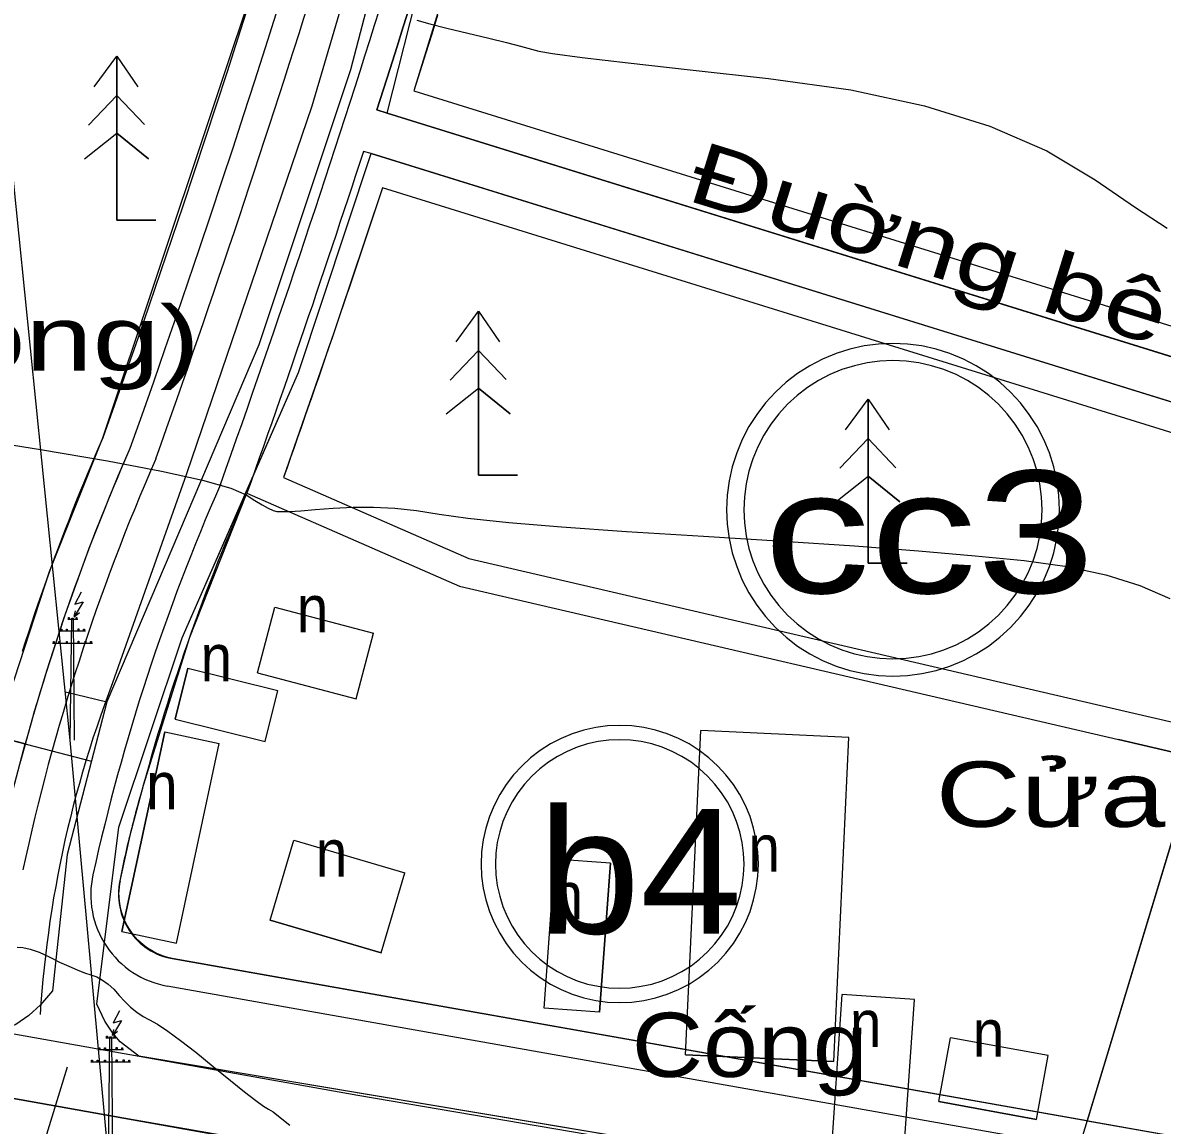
# Model space of a CAD drawing. Header units: metres. Extents: x 532950 to 537618, y 1849954 to 1853119.
# Drawn here: x 535438.9 to 535561.7, y 1851634.3 to 1851753.2 of the extents above; entities that cross this region are included whole.
import ezdxf

# ---------------------------------------------------------------- set-up
doc = ezdxf.new("R2010")
doc.units = ezdxf.units.M
doc.header["$LTSCALE"] = 3.1
for name, color, linetype, lineweight in [('11', 7, 'Continuous', 13), ('36', 7, 'Continuous', 13), ('48', 7, 'Continuous', 13), ('50', 7, 'Continuous', 13), ('52', 7, 'Continuous', 13), ('53', 7, 'Continuous', 13), ('55', 7, 'Continuous', 13), ('58', 7, 'Continuous', 13), ('6', 7, 'Continuous', 13), ('9', 7, 'Continuous', 13)]:
    doc.layers.add(name, color=color, linetype=linetype, lineweight=lineweight)

msp = doc.modelspace()

# ---------------------------------------------------------------- linework, layer by layer
at = {"layer": '11'}
for points in [[(535488.75, 1851807.7), (535470.06, 1851744.22), (535456.52, 1851704.54), (535448.57, 1851682), (535448.12, 1851680.81), (535447.68, 1851679.62), (535447.26, 1851678.43), (535446.85, 1851677.23), (535446.45, 1851676.03), (535446.06, 1851674.82), (535445.69, 1851673.61), (535445.33, 1851672.39), (535444.98, 1851671.17), (535444.64, 1851669.95), (535444.32, 1851668.73), (535444.01, 1851667.5), (535443.71, 1851666.27), (535443.43, 1851665.03), (535443.16, 1851663.79), (535442.9, 1851662.55), (535442.66, 1851661.31), (535442.43, 1851660.06), (535442.21, 1851658.81), (535442.01, 1851657.56), (535441.81, 1851656.31), (535441.64, 1851655.05), (535441.47, 1851653.8), (535441.32, 1851652.54), (535441.18, 1851651.28), (535441.06, 1851650.02), (535440.94, 1851648.75), (535440.84, 1851647.49), (535440.76, 1851646.23)], [(534746.73, 1851755.99), (534939.8, 1851726.76), (535222.45, 1851682.6), (535475.02, 1851637.55), (536031.43, 1851542.89)], [(535443.67, 1851640.56), (535381.81, 1851438.99), (535371.55, 1851412.45)]]:
    msp.add_lwpolyline(points, dxfattribs=at)
at = {"layer": '36'}
for points in [[(535436.95, 1851679.25), (535441.76, 1851694.01), (535447.51, 1851708.43), (535464.91, 1851760.56)], [(535463.21, 1851755.14), (535462.06, 1851751.53), (535460.9, 1851747.92), (535459.73, 1851744.31), (535458.55, 1851740.71), (535457.36, 1851737.11), (535456.17, 1851733.51), (535454.96, 1851729.92), (535453.74, 1851726.33)], [(535453.74, 1851726.33), (535452.51, 1851722.74), (535451.28, 1851719.16), (535450.03, 1851715.58), (535448.77, 1851712), (535447.51, 1851708.43), (535447.08, 1851707.45), (535446.66, 1851706.46), (535446.24, 1851705.48), (535445.83, 1851704.49), (535445.42, 1851703.5), (535445.01, 1851702.51), (535444.61, 1851701.52), (535444.22, 1851700.52), (535443.83, 1851699.52), (535443.44, 1851698.53), (535443.06, 1851697.52), (535442.68, 1851696.52), (535442.31, 1851695.52), (535441.94, 1851694.51), (535441.57, 1851693.51), (535441.21, 1851692.5), (535440.86, 1851691.49), (535440.51, 1851690.48), (535440.16, 1851689.46), (535439.82, 1851688.45), (535439.48, 1851687.43), (535439.15, 1851686.41), (535438.82, 1851685.39)]]:
    msp.add_lwpolyline(points, dxfattribs=at)
at = {"layer": '48'}
msp.add_lwpolyline([(535620.06, 1851696.06), (535571.14, 1851711.26), (535570.32, 1851706.64), (535477.65, 1851735.4), (535472.41, 1851719.75), (535466.99, 1851704.17), (535486.98, 1851695.42), (535557.75, 1851678.97), (535566.3, 1851676.98), (535611.17, 1851663.74)], close=True, dxfattribs=at)
msp.add_lwpolyline([(535570.32, 1851706.64), (535477.65, 1851735.4), (535477.29, 1851734.32), (535476.94, 1851733.24), (535476.58, 1851732.16), (535476.22, 1851731.08), (535475.86, 1851730), (535475.5, 1851728.92), (535475.14, 1851727.84), (535474.78, 1851726.76), (535474.42, 1851725.68), (535474.06, 1851724.6), (535473.69, 1851723.53), (535473.33, 1851722.45), (535472.96, 1851721.37), (535472.6, 1851720.29), (535472.23, 1851719.21), (535471.86, 1851718.14), (535471.49, 1851717.06), (535471.12, 1851715.98), (535470.75, 1851714.91), (535470.38, 1851713.83), (535470.01, 1851712.76), (535469.63, 1851711.68), (535469.26, 1851710.61), (535468.88, 1851709.53), (535468.51, 1851708.46), (535468.13, 1851707.39), (535467.75, 1851706.31), (535467.37, 1851705.24), (535466.99, 1851704.17), (535486.98, 1851695.42), (535557.75, 1851678.97), (535566.3, 1851676.98)], dxfattribs=at)
at = {"layer": '50'}
for points in [[(535463.04, 1851702.45), (535485.98, 1851692.42), (535557.03, 1851675.9), (535565.49, 1851673.93), (535553.64, 1851634.79), (535454.99, 1851652.27), (535454.38, 1851652.42), (535453.79, 1851652.62), (535453.22, 1851652.87), (535452.68, 1851653.18), (535452.16, 1851653.52), (535451.68, 1851653.91), (535451.23, 1851654.34), (535450.82, 1851654.81), (535450.45, 1851655.32), (535450.13, 1851655.85), (535449.85, 1851656.41), (535449.62, 1851656.99), (535449.45, 1851657.58), (535449.33, 1851658.19), (535449.26, 1851658.81), (535449.24, 1851659.44), (535449.28, 1851660.06), (535449.37, 1851660.67), (535450.52, 1851665.86), (535451.91, 1851670.99), (535456.89, 1851686.93), (535463.04, 1851702.45)], [(535427.89, 1851657.07), (535428.48, 1851656.99), (535429.07, 1851656.96), (535429.67, 1851656.98), (535430.26, 1851657.06), (535430.84, 1851657.18), (535431.41, 1851657.35), (535431.97, 1851657.57), (535432.5, 1851657.84), (535433.01, 1851658.15), (535433.49, 1851658.5), (535433.94, 1851658.9), (535434.35, 1851659.32), (535434.73, 1851659.79), (535435.06, 1851660.28), (535435.35, 1851660.8), (535435.6, 1851661.34), (535435.8, 1851661.9), (535435.95, 1851662.48), (535437.45, 1851668.98), (535439.13, 1851675.44), (535421, 1851680.15), (535418.09, 1851658.79), (535423.48, 1851657.85)]]:
    msp.add_lwpolyline(points, close=True, dxfattribs=at)
at = {"layer": '52'}
msp.add_line((535454.46, 1851649.32), (535651.78, 1851614.36), dxfattribs=at)
for centre, radius, start, end in [((534132.42, 1852176.53), 1402.05, 340.39828, 344.91925), ((534132.42, 1852176.53), 1409.55, 340.3874, 344.91925), ((535667.1, 1851612.5), 233.49, 156.3496, 167.7989), ((535667.1, 1851612.5), 225.99, 156.283, 167.5242), ((535456.21, 1851659.16), 10, 167.5242, 259.9549)]:
    msp.add_arc(centre, radius, start, end, dxfattribs=at)
at = {"layer": '53'}
msp.add_line((535454.99, 1851652.27), (535652.3, 1851617.32), dxfattribs=at)
for points in [[(535466.18, 1851754.13), (535465.03, 1851750.51), (535463.87, 1851746.89), (535462.69, 1851743.27), (535461.51, 1851739.66), (535460.32, 1851736.04), (535459.12, 1851732.44), (535457.91, 1851728.83), (535456.68, 1851725.23), (535455.45, 1851721.63), (535454.21, 1851718.04), (535452.96, 1851714.45), (535451.7, 1851710.86), (535450.43, 1851707.27), (535449.78, 1851705.78), (535449.14, 1851704.29), (535448.52, 1851702.79), (535447.9, 1851701.28), (535447.3, 1851699.77), (535446.7, 1851698.26), (535446.12, 1851696.74), (535445.55, 1851695.22), (535444.98, 1851693.69), (535444.43, 1851692.17), (535443.89, 1851690.63), (535443.35, 1851689.1), (535442.83, 1851687.56), (535442.32, 1851686.01), (535441.82, 1851684.47), (535441.33, 1851682.92), (535440.85, 1851681.36), (535440.39, 1851679.8), (535439.93, 1851678.24), (535439.48, 1851676.68), (535439.05, 1851675.11), (535438.62, 1851673.55)], [(535466.18, 1851754.13), (535465.03, 1851750.51), (535463.87, 1851746.89), (535462.69, 1851743.27), (535461.51, 1851739.66), (535460.32, 1851736.04), (535459.12, 1851732.44), (535457.91, 1851728.83), (535456.68, 1851725.23)], [(535456.68, 1851725.23), (535455.45, 1851721.63), (535454.21, 1851718.04), (535452.96, 1851714.45), (535451.7, 1851710.86), (535450.43, 1851707.27), (535449.96, 1851706.21), (535449.5, 1851705.13), (535449.05, 1851704.06), (535448.6, 1851702.98), (535448.16, 1851701.91), (535447.72, 1851700.82), (535447.29, 1851699.74), (535446.86, 1851698.66), (535446.44, 1851697.57), (535446.02, 1851696.48), (535445.61, 1851695.39), (535445.2, 1851694.3), (535444.8, 1851693.2), (535444.41, 1851692.11), (535444.02, 1851691.01), (535443.63, 1851689.91), (535443.25, 1851688.8), (535442.88, 1851687.7), (535442.51, 1851686.59), (535442.15, 1851685.48), (535441.79, 1851684.37), (535441.44, 1851683.26), (535441.1, 1851682.15), (535440.75, 1851681.03), (535440.42, 1851679.92), (535440.09, 1851678.8), (535439.77, 1851677.68), (535439.45, 1851676.56), (535439.13, 1851675.44), (535421, 1851680.15)]]:
    msp.add_lwpolyline(points, dxfattribs=at)
for points in [[(535463.04, 1851702.45), (535485.98, 1851692.42), (535557.03, 1851675.9), (535565.49, 1851673.93), (535553.64, 1851634.79), (535454.99, 1851652.27), (535454.61, 1851652.36), (535454.24, 1851652.46), (535453.87, 1851652.59), (535453.52, 1851652.74), (535453.17, 1851652.9), (535452.83, 1851653.09), (535452.5, 1851653.29), (535452.18, 1851653.51), (535451.87, 1851653.75), (535451.58, 1851654), (535451.3, 1851654.27), (535451.04, 1851654.55), (535450.79, 1851654.85), (535450.56, 1851655.16), (535450.34, 1851655.48), (535450.15, 1851655.81), (535449.97, 1851656.15), (535449.81, 1851656.5), (535449.67, 1851656.86), (535449.54, 1851657.23), (535449.44, 1851657.61), (535449.36, 1851657.98), (535449.3, 1851658.37), (535449.26, 1851658.75), (535449.24, 1851659.14), (535449.24, 1851659.52), (535449.27, 1851659.91), (535449.31, 1851660.29), (535449.37, 1851660.67), (535449.44, 1851661.03), (535449.52, 1851661.39), (535449.59, 1851661.75), (535449.67, 1851662.11), (535449.74, 1851662.47), (535449.82, 1851662.83), (535449.9, 1851663.18), (535449.98, 1851663.54), (535450.06, 1851663.9), (535450.14, 1851664.26), (535450.22, 1851664.61), (535450.31, 1851664.97), (535450.39, 1851665.33), (535450.48, 1851665.68), (535450.57, 1851666.04), (535450.66, 1851666.39), (535450.75, 1851666.75), (535450.84, 1851667.1), (535450.93, 1851667.46), (535451.02, 1851667.81), (535451.12, 1851668.17), (535451.21, 1851668.52), (535451.31, 1851668.88), (535451.41, 1851669.23), (535451.51, 1851669.58), (535451.61, 1851669.93), (535451.71, 1851670.29), (535451.81, 1851670.64), (535451.91, 1851670.99), (535452.22, 1851672.1), (535452.53, 1851673.21), (535452.84, 1851674.32), (535453.17, 1851675.42), (535453.49, 1851676.53), (535453.83, 1851677.63), (535454.17, 1851678.73), (535454.51, 1851679.83), (535454.86, 1851680.93), (535455.22, 1851682.02), (535455.58, 1851683.12), (535455.95, 1851684.21), (535456.32, 1851685.3), (535456.7, 1851686.39), (535457.08, 1851687.47), (535457.47, 1851688.56), (535457.87, 1851689.64), (535458.27, 1851690.72), (535458.67, 1851691.79), (535459.08, 1851692.87), (535459.5, 1851693.94), (535459.92, 1851695.01), (535460.35, 1851696.08), (535460.79, 1851697.15), (535461.23, 1851698.22), (535461.67, 1851699.28), (535462.12, 1851700.34), (535462.58, 1851701.4)], [(535613.36, 1851659.8), (535565.49, 1851673.93), (535553.64, 1851634.79), (535601.68, 1851626.28)]]:
    msp.add_lwpolyline(points, close=True, dxfattribs=at)
msp.add_arc((535456.21, 1851659.16), 7, 167.5242, 259.9549, dxfattribs=at)
at = {"layer": '55'}
for p, q in [((535449.02, 1851749.59), (535449.02, 1851731.92)), ((535445.96, 1851742.15), (535449.02, 1851745.35)), ((535452, 1851742.21), (535449.02, 1851745.35)), ((535445.54, 1851738.52), (535449.02, 1851741.3)), ((535452.43, 1851738.53), (535449.02, 1851741.3)), ((535476.45, 1851739.08), (535582.94, 1851706.03)), ((535449.02, 1851731.92), (535453.22, 1851731.92)), ((535488.02, 1851722.09), (535488.02, 1851704.42)), ((535484.96, 1851714.65), (535488.02, 1851717.85)), ((535491, 1851714.71), (535488.02, 1851717.85)), ((535484.54, 1851711.02), (535488.02, 1851713.8)), ((535491.43, 1851711.03), (535488.02, 1851713.8)), ((535530.02, 1851712.59), (535530.02, 1851694.92)), ((535526.96, 1851705.15), (535530.02, 1851708.35)), ((535533, 1851705.21), (535530.02, 1851708.35)), ((535488.02, 1851704.42), (535492.22, 1851704.42)), ((535526.54, 1851701.52), (535530.02, 1851704.3)), ((535533.43, 1851701.53), (535530.02, 1851704.3)), ((535530.02, 1851694.92), (535534.22, 1851694.92)), ((535444.42, 1851689.18), (535444.57, 1851689.79)), ((535464.19, 1851683.1), (535466.07, 1851690.17)), ((535466.07, 1851690.17), (535476.7, 1851687.35)), ((535443.73, 1851688.86), (535444.81, 1851688.86)), ((535442.92, 1851687.62), (535445.63, 1851687.62)), ((535474.82, 1851680.28), (535476.7, 1851687.35)), ((535442.1, 1851686.28), (535446.38, 1851686.28)), ((535456.67, 1851683.59), (535455.32, 1851678.1)), ((535455.32, 1851678.1), (535456.67, 1851683.59)), ((535456.67, 1851683.59), (535466.38, 1851681.19)), ((535464.19, 1851683.1), (535474.82, 1851680.28)), ((535443.47, 1851681.04), (535447.93, 1851679.95)), ((535465.02, 1851675.7), (535466.38, 1851681.19)), ((535455.32, 1851678.1), (535465.02, 1851675.7)), ((535510.35, 1851641.9), (535511.97, 1851676.86)), ((535527.93, 1851676.12), (535511.97, 1851676.86)), ((535448.12, 1851630.66), (535444, 1851675.81)), ((535448.12, 1851630.66), (535444, 1851675.81)), ((535454.18, 1851676.71), (535449.57, 1851655.18)), ((535449.57, 1851655.18), (535454.18, 1851676.71)), ((535454.18, 1851676.71), (535460.05, 1851675.46)), ((535526.31, 1851641.16), (535527.93, 1851676.12)), ((535455.44, 1851653.92), (535460.05, 1851675.46)), ((535465.56, 1851656.43), (535468.11, 1851665.06)), ((535468.11, 1851665.06), (535480.06, 1851661.53)), ((535495.08, 1851646.92), (535496.25, 1851662.98)), ((535502.23, 1851662.55), (535496.25, 1851662.98)), ((535502.23, 1851662.55), (535501.06, 1851646.49)), ((535501.06, 1851646.49), (535502.23, 1851662.55)), ((535477.51, 1851652.9), (535480.06, 1851661.53)), ((535477.51, 1851652.9), (535465.56, 1851656.43)), ((535465.56, 1851656.43), (535477.51, 1851652.9)), ((535449.57, 1851655.18), (535455.44, 1851653.92)), ((535526.13, 1851632.42), (535527.22, 1851648.38)), ((535535.01, 1851647.85), (535527.22, 1851648.38)), ((535533.92, 1851631.89), (535535.01, 1851647.85)), ((535501.06, 1851646.49), (535495.08, 1851646.92)), ((535447.85, 1851643.71), (535448.93, 1851643.71)), ((535448.54, 1851644.02), (535448.69, 1851644.64)), ((535537.63, 1851636.85), (535538.89, 1851643.74)), ((535549.43, 1851641.82), (535538.89, 1851643.74)), ((535447.03, 1851642.46), (535449.75, 1851642.46)), ((535510.35, 1851641.9), (535526.31, 1851641.16)), ((535526.31, 1851641.16), (535510.35, 1851641.9)), ((535548.18, 1851634.93), (535549.43, 1851641.82)), ((535446.22, 1851641.13), (535450.5, 1851641.13)), ((535537.63, 1851636.85), (535548.18, 1851634.93)), ((535548.18, 1851634.93), (535537.63, 1851636.85))]:
    msp.add_line(p, q, dxfattribs=at)
for points in [[(535444, 1851675.81), (535434.19, 1851772.49), (535426.97, 1851886.96), (535422.86, 1851939.79), (535417.27, 1852005.32)], [(535584.33, 1851710.47), (535478.15, 1851743.46), (535485.58, 1851772.66), (535496.01, 1851817.95)], [(535584.33, 1851710.47), (535478.15, 1851743.46), (535485.58, 1851772.66), (535496.01, 1851817.95)], [(535489.17, 1851811.91), (535479.58, 1851768.63), (535474.21, 1851748.13)], [(535872.41, 1851570.38), (535846.83, 1851574.57), (535821.26, 1851578.76), (535761.35, 1851588.57), (535719.23, 1851595.51), (535674.39, 1851602.91), (535645.41, 1851607.69), (535598.51, 1851616.12), (535550.55, 1851624.74), (535519.05, 1851630.39), (535451.41, 1851641.73), (535449.38, 1851643.3), (535448.59, 1851644.24), (535447.71, 1851645.52), (535446.85, 1851647.37), (535449.25, 1851666.44), (535456.08, 1851686.86), (535462.92, 1851702.5), (535468.6, 1851715.49), (535476.45, 1851739.08), (535582.95, 1851706.02), (535584.42, 1851710.44), (535478.15, 1851743.46), (535485.58, 1851772.66)], [(535481.35, 1851753.46), (535482.77, 1851753.09), (535484.61, 1851752.62), (535486.86, 1851752.07), (535489.13, 1851751.52), (535491.03, 1851751.06), (535492.56, 1851750.67), (535493.72, 1851750.36), (535494.51, 1851750.14), (535495.98, 1851749.88), (535499.2, 1851749.45), (535504.15, 1851748.86), (535510.85, 1851748.11), (535519.29, 1851747.19), (535528.15, 1851745.96), (535536.1, 1851744.25), (535543.15, 1851742.06), (535549.28, 1851739.4), (535554.51, 1851736.26), (535558.84, 1851733.28), (535562.26, 1851731.06)], [(535446.59, 1851746.3), (535449.02, 1851749.59), (535451.29, 1851746.3)], [(535446.59, 1851746.3), (535449.02, 1851749.59), (535451.29, 1851746.3)], [(535453.22, 1851731.92), (535449.02, 1851731.92), (535449.02, 1851749.59)], [(535474.21, 1851748.13), (535464.33, 1851718.48), (535447.93, 1851679.95), (535443.65, 1851663.48), (535442.08, 1851648.79), (535440.78, 1851647.3), (535439.52, 1851646.15), (535438.12, 1851645.17), (535436.74, 1851644.57), (535387.4, 1851653.41), (535339.23, 1851661.8)], [(535445.96, 1851742.15), (535449.02, 1851745.35), (535452, 1851742.21)], [(535445.54, 1851738.52), (535449.02, 1851741.3), (535452.43, 1851738.53)], [(535447.71, 1851645.52), (535446.85, 1851647.37), (535449.25, 1851666.44), (535456.08, 1851686.86), (535468.6, 1851715.49), (535476.45, 1851739.08)], [(535485.59, 1851718.8), (535488.02, 1851722.09), (535490.29, 1851718.8)], [(535485.59, 1851718.8), (535488.02, 1851722.09), (535490.29, 1851718.8)], [(535492.22, 1851704.42), (535488.02, 1851704.42), (535488.02, 1851722.09)], [(535484.96, 1851714.65), (535488.02, 1851717.85), (535491, 1851714.71)], [(535484.54, 1851711.02), (535488.02, 1851713.8), (535491.43, 1851711.03)], [(535527.59, 1851709.3), (535530.02, 1851712.59), (535532.29, 1851709.3)], [(535527.59, 1851709.3), (535530.02, 1851712.59), (535532.29, 1851709.3)], [(535534.22, 1851694.92), (535530.02, 1851694.92), (535530.02, 1851712.59)], [(535433.61, 1851708.32), (535440.79, 1851707.16), (535448, 1851705.94), (535453.82, 1851704.85), (535458.26, 1851703.87), (535461.31, 1851703.02), (535462.98, 1851702.29)], [(535526.96, 1851705.15), (535530.02, 1851708.35), (535533, 1851705.21)], [(535526.54, 1851701.52), (535530.02, 1851704.3), (535533.43, 1851701.53)], [(535462.98, 1851702.29), (535463.9, 1851701.68), (535464.68, 1851701.2), (535465.33, 1851700.84), (535465.86, 1851700.61), (535466.26, 1851700.5), (535466.77, 1851700.48), (535467.63, 1851700.5), (535468.85, 1851700.57), (535470.42, 1851700.69), (535472.35, 1851700.85), (535474.49, 1851700.97), (535476.7, 1851700.97), (535478.98, 1851700.84), (535481.33, 1851700.59), (535483.76, 1851700.21), (535486.87, 1851699.76), (535491.28, 1851699.3), (535496.98, 1851698.82), (535503.98, 1851698.32), (535512.28, 1851697.81), (535520.81, 1851697.29), (535528.54, 1851696.77), (535535.45, 1851696.25), (535541.55, 1851695.72), (535546.83, 1851695.2), (535551.47, 1851694.56), (535555.64, 1851693.66), (535559.33, 1851692.51), (535562.54, 1851691.12)], [(535372.48, 1851698.37), (535371.25, 1851689.92), (535405.71, 1851683.46), (535421, 1851680.15), (535446.28, 1851673.58)], [(535445.19, 1851691.78), (535444.51, 1851690.48), (535445.4, 1851690.75), (535444.42, 1851689.14), (535444.98, 1851689.58)], [(535444, 1851675.81), (535444.16, 1851688.97), (535444.33, 1851688.97), (535444.43, 1851675.81)], [(535551.4, 1851627.37), (535565.49, 1851673.93), (535613.36, 1851659.8), (535598.92, 1851618.43)], [(535551.4, 1851627.37), (535565.49, 1851673.93), (535613.36, 1851659.8), (535598.92, 1851618.43), (535598.51, 1851616.12)], [(535510.33, 1851624.65), (535464.26, 1851632.48), (535377.73, 1851647.94), (535313.32, 1851659.28)], [(535313.32, 1851659.28), (535377.73, 1851647.94), (535464.26, 1851632.48), (535510.33, 1851624.65), (535656.19, 1851598.45)], [(535438.26, 1851653.5), (535438.9, 1851653.48), (535439.69, 1851653.3), (535440.64, 1851652.96), (535441.73, 1851652.45), (535442.84, 1851651.9), (535443.85, 1851651.44), (535444.75, 1851651.06), (535445.54, 1851650.75), (535446.22, 1851650.53), (535446.85, 1851650.3), (535447.47, 1851649.96), (535448.08, 1851649.51), (535448.68, 1851648.96), (535449.28, 1851648.3), (535449.88, 1851647.63), (535450.51, 1851647.02), (535451.17, 1851646.5), (535451.85, 1851646.04), (535452.56, 1851645.66), (535453.42, 1851645.19), (535454.53, 1851644.45), (535455.9, 1851643.44), (535457.53, 1851642.17), (535459.42, 1851640.64), (535461.28, 1851639.12), (535462.8, 1851637.9), (535463.99, 1851636.98), (535464.85, 1851636.36), (535465.38, 1851636.04), (535465.88, 1851635.73), (535466.64, 1851635.15), (535467.67, 1851634.29)], [(535449.31, 1851646.62), (535448.63, 1851645.33), (535449.52, 1851645.59), (535448.54, 1851643.99), (535449.09, 1851644.43)], [(535645.41, 1851607.69), (535519.57, 1851630.3), (535451.41, 1851641.73), (535449.38, 1851643.3), (535448.59, 1851644.24), (535447.71, 1851645.52)], [(535448.12, 1851630.66), (535448.27, 1851643.82), (535448.45, 1851643.82), (535448.55, 1851630.66)], [(535421, 1851640.21), (535447.68, 1851635.44), (535487.29, 1851628.56), (535518.13, 1851623.25), (535560.72, 1851615.6), (535602.91, 1851608.02), (535656.19, 1851598.45), (535677.99, 1851594.94), (535703.37, 1851590.85), (535718.17, 1851588.47), (535750.56, 1851583.25), (535790.94, 1851576.65), (535831.32, 1851570.05), (535859.32, 1851565.39), (535887.31, 1851560.73)]]:
    msp.add_lwpolyline(points, dxfattribs=at)
for points in [[(535443.8, 1851688.87), (535443.8, 1851689.07), (535443.88, 1851689.07), (535443.88, 1851688.87)], [(535444.63, 1851688.87), (535444.63, 1851689.07), (535444.72, 1851689.07), (535444.72, 1851688.87)], [(535442.99, 1851687.61), (535442.99, 1851687.81), (535443.08, 1851687.81), (535443.08, 1851687.61)], [(535443.58, 1851687.61), (535443.58, 1851687.81), (535443.67, 1851687.81), (535443.67, 1851687.61)], [(535444.84, 1851687.63), (535444.84, 1851687.83), (535444.93, 1851687.83), (535444.93, 1851687.63)], [(535445.43, 1851687.61), (535445.43, 1851687.81), (535445.52, 1851687.81), (535445.52, 1851687.61)], [(535442.18, 1851686.28), (535442.18, 1851686.48), (535442.27, 1851686.48), (535442.27, 1851686.28)], [(535442.77, 1851686.28), (535442.77, 1851686.48), (535442.86, 1851686.48), (535442.86, 1851686.28)], [(535443.58, 1851686.28), (535443.58, 1851686.48), (535443.67, 1851686.48), (535443.67, 1851686.28)], [(535444.84, 1851686.29), (535444.84, 1851686.49), (535444.93, 1851686.49), (535444.93, 1851686.29)], [(535445.6, 1851686.29), (535445.6, 1851686.49), (535445.69, 1851686.49), (535445.69, 1851686.29)], [(535446.19, 1851686.28), (535446.19, 1851686.48), (535446.28, 1851686.48), (535446.28, 1851686.28)], [(535447.91, 1851643.72), (535447.91, 1851643.92), (535448, 1851643.92), (535448, 1851643.72)], [(535448.75, 1851643.72), (535448.75, 1851643.92), (535448.84, 1851643.92), (535448.84, 1851643.72)], [(535447.11, 1851642.46), (535447.11, 1851642.66), (535447.2, 1851642.66), (535447.2, 1851642.46)], [(535447.7, 1851642.46), (535447.7, 1851642.66), (535447.79, 1851642.66), (535447.79, 1851642.46)], [(535448.96, 1851642.47), (535448.96, 1851642.67), (535449.05, 1851642.67), (535449.05, 1851642.47)], [(535449.55, 1851642.46), (535449.55, 1851642.66), (535449.64, 1851642.66), (535449.64, 1851642.46)], [(535446.3, 1851641.13), (535446.3, 1851641.33), (535446.39, 1851641.33), (535446.39, 1851641.13)], [(535446.89, 1851641.13), (535446.89, 1851641.33), (535446.98, 1851641.33), (535446.98, 1851641.13)], [(535447.7, 1851641.13), (535447.7, 1851641.33), (535447.79, 1851641.33), (535447.79, 1851641.13)], [(535448.96, 1851641.14), (535448.96, 1851641.34), (535449.05, 1851641.34), (535449.05, 1851641.14)], [(535449.72, 1851641.14), (535449.72, 1851641.34), (535449.8, 1851641.34), (535449.8, 1851641.14)], [(535450.31, 1851641.13), (535450.31, 1851641.33), (535450.39, 1851641.33), (535450.39, 1851641.13)]]:
    msp.add_lwpolyline(points, close=True, dxfattribs=at)
at = {"layer": '58'}
msp.add_line((535567.84, 1851710.71), (535476.45, 1851739.08), dxfattribs=at)
for points in [[(535480.61, 1851754.99), (535479.9, 1851752.75), (535479.2, 1851750.52), (535478.49, 1851748.28), (535477.78, 1851746.05), (535477.06, 1851743.82), (535478.15, 1851743.46), (535568.66, 1851715.34), (535623.92, 1851698.17), (535650.72, 1851795.63)], [(535568.66, 1851715.34), (535478.15, 1851743.46), (535477.06, 1851743.82), (535477.78, 1851746.05), (535478.49, 1851748.28), (535479.2, 1851750.52), (535479.9, 1851752.75), (535480.61, 1851754.99)], [(535476.45, 1851739.08), (535475.6, 1851739.3), (535475.18, 1851738.02), (535474.77, 1851736.74), (535474.35, 1851735.47), (535473.93, 1851734.19), (535473.51, 1851732.92), (535473.08, 1851731.65), (535472.66, 1851730.37), (535472.24, 1851729.1), (535471.81, 1851727.83), (535471.38, 1851726.55), (535470.96, 1851725.28), (535470.53, 1851724.01), (535470.1, 1851722.74), (535469.66, 1851721.47), (535469.23, 1851720.2), (535468.8, 1851718.93), (535468.36, 1851717.66), (535467.92, 1851716.39), (535467.48, 1851715.12), (535467.05, 1851713.85), (535466.6, 1851712.58), (535466.16, 1851711.31), (535465.72, 1851710.05), (535465.28, 1851708.78), (535464.83, 1851707.51), (535464.38, 1851706.25), (535463.94, 1851704.98), (535463.49, 1851703.72), (535463.04, 1851702.45), (535485.98, 1851692.42), (535557.03, 1851675.9)], [(535567.84, 1851710.71), (535476.45, 1851739.08), (535475.6, 1851739.3), (535475.18, 1851738.02), (535474.77, 1851736.74), (535474.35, 1851735.47), (535473.93, 1851734.19), (535473.51, 1851732.92), (535473.08, 1851731.65), (535472.66, 1851730.37), (535472.24, 1851729.1), (535471.81, 1851727.83), (535471.38, 1851726.55), (535470.96, 1851725.28), (535470.53, 1851724.01), (535470.1, 1851722.74), (535469.66, 1851721.47), (535469.23, 1851720.2), (535468.8, 1851718.93), (535468.36, 1851717.66), (535467.92, 1851716.39), (535467.48, 1851715.12), (535467.05, 1851713.85), (535466.6, 1851712.58), (535466.16, 1851711.31), (535465.72, 1851710.05), (535465.28, 1851708.78), (535464.83, 1851707.51), (535464.38, 1851706.25), (535463.94, 1851704.98), (535463.49, 1851703.72), (535463.04, 1851702.45), (535485.98, 1851692.42), (535557.03, 1851675.9), (535565.49, 1851673.93)], [(535875.74, 1851618.98), (535875.53, 1851617.6), (535875.3, 1851616.22), (535875.06, 1851614.84), (535874.8, 1851613.46), (535874.54, 1851612.08), (535837.25, 1851622.42), (535828.07, 1851657.89), (535820.86, 1851678.21), (535807.77, 1851677.94), (535787.47, 1851655.21), (535770.64, 1851648.8), (535747.67, 1851654.41), (535745.8, 1851627.67), (535613.36, 1851659.8), (535565.49, 1851673.93), (535557.03, 1851675.9)]]:
    msp.add_lwpolyline(points, dxfattribs=at)
at = {"layer": '6'}
msp.add_lwpolyline([(535646.84, 1851793.42), (535597.58, 1851806.97), (535591, 1851782.98), (535498.57, 1851805.23), (535490.12, 1851775.45), (535481.03, 1851745.87), (535569.59, 1851718.35), (535621.74, 1851702.15)], close=True, dxfattribs=at)
msp.add_lwpolyline([(535483.61, 1851754.01), (535482.97, 1851751.98), (535482.33, 1851749.94), (535481.68, 1851747.91), (535481.03, 1851745.87), (535569.59, 1851718.35), (535621.74, 1851702.15), (535646.84, 1851793.42)], dxfattribs=at)
at = {"layer": '9'}
for points in [[(535550.64, 1851700.68), (535550.57, 1851702.24), (535550.37, 1851703.79), (535550.03, 1851705.32), (535549.56, 1851706.81), (535548.96, 1851708.26), (535548.24, 1851709.64), (535547.4, 1851710.96), (535546.45, 1851712.21), (535545.39, 1851713.36), (535544.23, 1851714.42), (535542.99, 1851715.37), (535541.67, 1851716.21), (535540.29, 1851716.93), (535538.84, 1851717.53), (535537.35, 1851718), (535535.82, 1851718.34), (535534.27, 1851718.55), (535532.7, 1851718.61), (535531.14, 1851718.55), (535529.59, 1851718.34), (535528.06, 1851718), (535526.57, 1851717.53), (535525.12, 1851716.93), (535523.74, 1851716.21), (535522.42, 1851715.37), (535521.17, 1851714.42), (535520.02, 1851713.36), (535518.96, 1851712.21), (535518.01, 1851710.96), (535517.17, 1851709.64), (535516.45, 1851708.26), (535515.85, 1851706.81), (535515.38, 1851705.32), (535515.04, 1851703.79), (535514.83, 1851702.24), (535514.77, 1851700.68), (535514.83, 1851699.11), (535515.04, 1851697.56), (535515.38, 1851696.03), (535515.85, 1851694.54), (535516.45, 1851693.1), (535517.17, 1851691.71), (535518.01, 1851690.39), (535518.96, 1851689.15), (535520.02, 1851687.99), (535521.17, 1851686.94), (535522.42, 1851685.98), (535523.74, 1851685.14), (535525.12, 1851684.42), (535526.57, 1851683.82), (535528.06, 1851683.35), (535529.59, 1851683.01), (535531.14, 1851682.81), (535532.7, 1851682.74), (535534.27, 1851682.81), (535535.82, 1851683.01), (535537.35, 1851683.35), (535538.84, 1851683.82), (535540.29, 1851684.42), (535541.67, 1851685.14), (535542.99, 1851685.98), (535544.23, 1851686.94), (535545.39, 1851687.99), (535546.45, 1851689.15), (535547.4, 1851690.39), (535548.24, 1851691.71), (535548.96, 1851693.1), (535549.56, 1851694.54), (535550.03, 1851696.03), (535550.37, 1851697.56), (535550.57, 1851699.11)], [(535548.79, 1851700.68), (535548.72, 1851702.08), (535548.54, 1851703.47), (535548.24, 1851704.84), (535547.82, 1851706.18), (535547.28, 1851707.47), (535546.63, 1851708.72), (535545.88, 1851709.9), (535545.02, 1851711.01), (535544.08, 1851712.05), (535543.04, 1851712.99), (535541.93, 1851713.85), (535540.74, 1851714.6), (535539.5, 1851715.25), (535538.2, 1851715.79), (535536.87, 1851716.21), (535535.5, 1851716.51), (535534.11, 1851716.7), (535532.7, 1851716.76), (535531.3, 1851716.7), (535529.91, 1851716.51), (535528.54, 1851716.21), (535527.2, 1851715.79), (535525.91, 1851715.25), (535524.66, 1851714.6), (535523.48, 1851713.85), (535522.37, 1851712.99), (535521.33, 1851712.05), (535520.39, 1851711.01), (535519.53, 1851709.9), (535518.78, 1851708.72), (535518.13, 1851707.47), (535517.59, 1851706.18), (535517.17, 1851704.84), (535516.87, 1851703.47), (535516.68, 1851702.08), (535516.62, 1851700.68), (535516.68, 1851699.27), (535516.87, 1851697.88), (535517.17, 1851696.51), (535517.59, 1851695.18), (535518.13, 1851693.88), (535518.78, 1851692.64), (535519.53, 1851691.45), (535520.39, 1851690.34), (535521.33, 1851689.3), (535522.37, 1851688.36), (535523.48, 1851687.5), (535524.66, 1851686.75), (535525.91, 1851686.1), (535527.2, 1851685.56), (535528.54, 1851685.14), (535529.91, 1851684.84), (535531.3, 1851684.66), (535532.7, 1851684.59), (535534.11, 1851684.66), (535535.5, 1851684.84), (535536.87, 1851685.14), (535538.2, 1851685.56), (535539.5, 1851686.1), (535540.74, 1851686.75), (535541.93, 1851687.5), (535543.04, 1851688.36), (535544.08, 1851689.3), (535545.02, 1851690.34), (535545.88, 1851691.45), (535546.63, 1851692.64), (535547.28, 1851693.88), (535547.82, 1851695.18), (535548.24, 1851696.51), (535548.54, 1851697.88), (535548.72, 1851699.27)], [(535518.19, 1851662.47), (535518.13, 1851663.78), (535517.96, 1851665.07), (535517.68, 1851666.34), (535517.29, 1851667.59), (535516.79, 1851668.79), (535516.19, 1851669.95), (535515.49, 1851671.05), (535514.69, 1851672.08), (535513.81, 1851673.04), (535512.85, 1851673.92), (535511.82, 1851674.72), (535510.72, 1851675.42), (535509.56, 1851676.02), (535508.35, 1851676.52), (535507.11, 1851676.91), (535505.84, 1851677.19), (535504.54, 1851677.36), (535503.24, 1851677.42), (535501.94, 1851677.36), (535500.65, 1851677.19), (535499.37, 1851676.91), (535498.13, 1851676.52), (535496.92, 1851676.02), (535495.77, 1851675.42), (535494.67, 1851674.72), (535493.63, 1851673.92), (535492.67, 1851673.04), (535491.79, 1851672.08), (535491, 1851671.05), (535490.3, 1851669.95), (535489.69, 1851668.79), (535489.2, 1851667.59), (535488.8, 1851666.34), (535488.52, 1851665.07), (535488.35, 1851663.78), (535488.29, 1851662.47), (535488.35, 1851661.17), (535488.52, 1851659.88), (535488.8, 1851658.6), (535489.2, 1851657.36), (535489.69, 1851656.16), (535490.3, 1851655), (535491, 1851653.9), (535491.79, 1851652.87), (535492.67, 1851651.9), (535493.63, 1851651.02), (535494.67, 1851650.23), (535495.77, 1851649.53), (535496.92, 1851648.93), (535498.13, 1851648.43), (535499.37, 1851648.03), (535500.65, 1851647.75), (535501.94, 1851647.58), (535503.24, 1851647.53), (535504.54, 1851647.58), (535505.84, 1851647.75), (535507.11, 1851648.03), (535508.35, 1851648.43), (535509.56, 1851648.93), (535510.72, 1851649.53), (535511.82, 1851650.23), (535512.85, 1851651.02), (535513.81, 1851651.9), (535514.69, 1851652.87), (535515.49, 1851653.9), (535516.19, 1851655), (535516.79, 1851656.16), (535517.29, 1851657.36), (535517.68, 1851658.6), (535517.96, 1851659.88), (535518.13, 1851661.17)], [(535516.64, 1851662.47), (535516.59, 1851663.64), (535516.44, 1851664.8), (535516.19, 1851665.94), (535515.83, 1851667.06), (535515.39, 1851668.14), (535514.85, 1851669.17), (535514.22, 1851670.16), (535513.51, 1851671.09), (535512.72, 1851671.95), (535511.86, 1851672.74), (535510.93, 1851673.45), (535509.94, 1851674.08), (535508.91, 1851674.62), (535507.83, 1851675.07), (535506.71, 1851675.42), (535505.57, 1851675.67), (535504.41, 1851675.82), (535503.24, 1851675.87), (535502.07, 1851675.82), (535500.91, 1851675.67), (535499.77, 1851675.42), (535498.66, 1851675.07), (535497.58, 1851674.62), (535496.54, 1851674.08), (535495.56, 1851673.45), (535494.63, 1851672.74), (535493.77, 1851671.95), (535492.98, 1851671.09), (535492.26, 1851670.16), (535491.64, 1851669.17), (535491.1, 1851668.14), (535490.65, 1851667.06), (535490.3, 1851665.94), (535490.04, 1851664.8), (535489.89, 1851663.64), (535489.84, 1851662.47), (535489.89, 1851661.31), (535490.04, 1851660.15), (535490.3, 1851659.01), (535490.65, 1851657.89), (535491.1, 1851656.81), (535491.64, 1851655.77), (535492.26, 1851654.79), (535492.98, 1851653.86), (535493.77, 1851653), (535494.63, 1851652.21), (535495.56, 1851651.5), (535496.54, 1851650.87), (535497.58, 1851650.33), (535498.66, 1851649.88), (535499.77, 1851649.53), (535500.91, 1851649.28), (535502.07, 1851649.12), (535503.24, 1851649.07), (535504.41, 1851649.12), (535505.57, 1851649.28), (535506.71, 1851649.53), (535507.83, 1851649.88), (535508.91, 1851650.33), (535509.94, 1851650.87), (535510.93, 1851651.5), (535511.86, 1851652.21), (535512.72, 1851653), (535513.51, 1851653.86), (535514.22, 1851654.79), (535514.85, 1851655.77), (535515.39, 1851656.81), (535515.83, 1851657.89), (535516.19, 1851659.01), (535516.44, 1851660.15), (535516.59, 1851661.31)]]:
    msp.add_lwpolyline(points, close=True, dxfattribs=at)

# ---------------------------------------------------------------- texts
at = {"layer": '55', "width": 1.35}
msp.add_text('Đuờng bê tông', height=6.657, rotation=342.757, dxfattribs=at).set_placement((535510.26, 1851734.12))
at = {"layer": '55'}
for s, height, width, p in [('Trạm BTS (hỏng)', 6.952, 1.4, (535357.45, 1851715.68)), ('n', 5.08, 0.9, (535468.42, 1851687.46)), ('n', 5.08, 0.9, (535458.05, 1851682.18)), ('Cửa hàng xăng dầu', 7.042, 1.35, (535537.31, 1851666.48)), ('n', 5.08, 0.9, (535452.17, 1851668.38)), ('n', 5.08, 0.9, (535470.47, 1851661.12)), ('n', 5.08, 0.9, (535517.11, 1851661.64)), ('n', 5.08, 0.9, (535495.89, 1851656.52)), ('Cống', 6.922, 1.15, (535504.54, 1851639.51)), ('n', 5.08, 0.9, (535528.06, 1851642.73)), ('n', 5.08, 0.9, (535541.3, 1851641.71))]:
    msp.add_text(s, height=height, dxfattribs=dict(at, width=width)).set_placement(p)
at = {"layer": '9'}
for s, height, width, p in [('cc3', 13.2, 1.3, (535518.77, 1851691.68)), ('b4', 13.44, 1.1, (535494.44, 1851654.97))]:
    msp.add_text(s, height=height, dxfattribs=dict(at, width=width)).set_placement(p)

doc.saveas('drawing.dxf')
